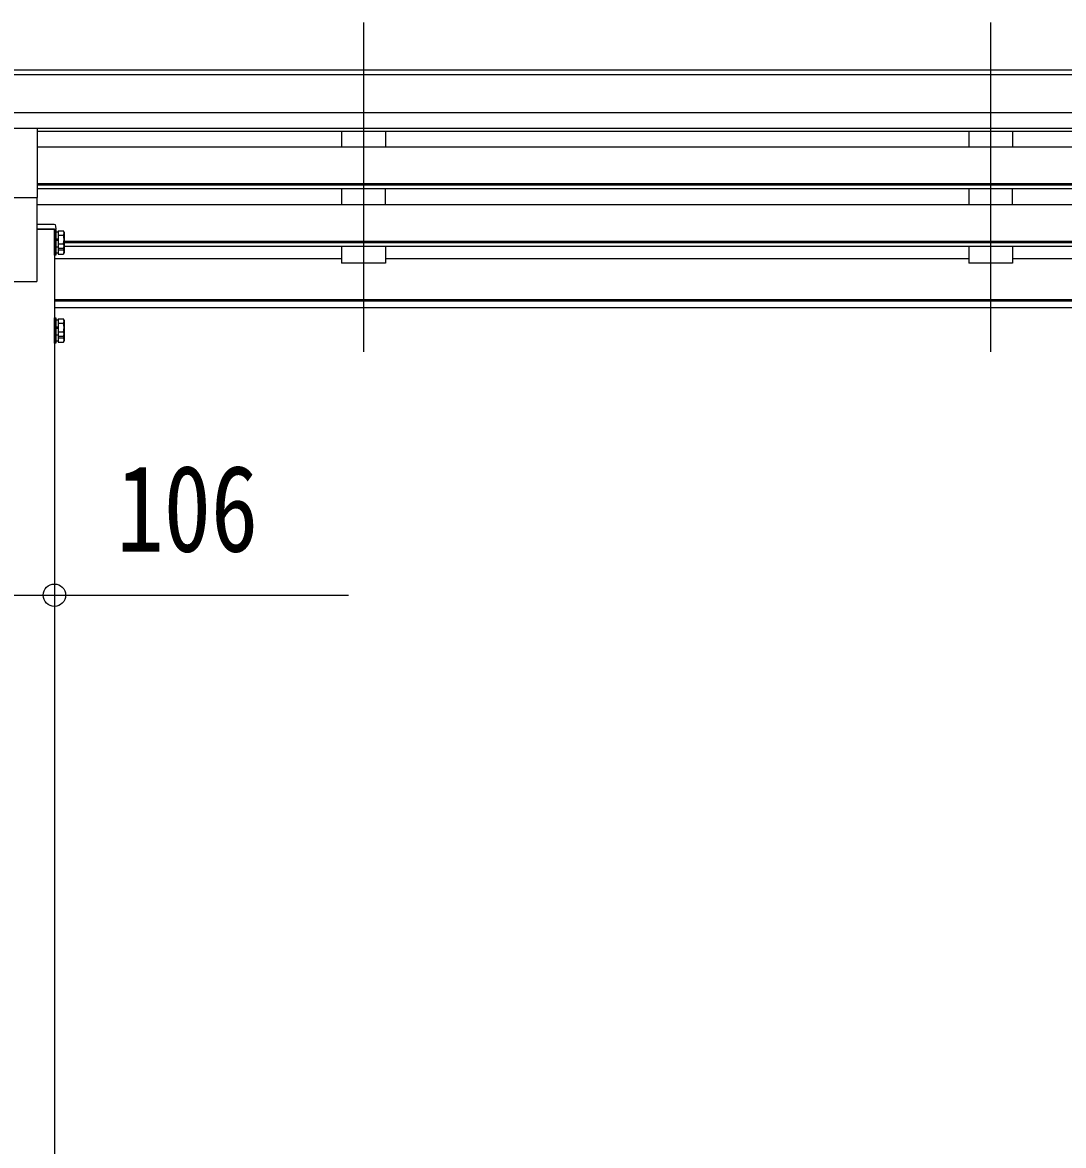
# Model space of a CAD drawing. Units: millimetres, scale not verified. Extents: x -12615 to 12615, y -8910 to 8910.
# Drawn here: x -1340 to -152, y -3202 to -1919 of the extents above; entities that cross this region are included whole.
import ezdxf
from ezdxf.enums import TextEntityAlignment as Align

# ---------------------------------------------------------------- set-up
doc = ezdxf.new("R2010")
doc.units = ezdxf.units.MM
doc.header["$LTSCALE"] = 40
for name, color, linetype in [('0-4_YKK_12', 2, 'Continuous'), ('0-5_YKK_13', 4, 'Continuous'), ('0-6_YKK_A1', 4, 'Continuous'), ('0-7_YKK_D', 6, 'Continuous')]:
    doc.layers.add(name, color=color, linetype=linetype)
doc.styles.add('ＭＳ ゴシック', font='')
doc.styles.get('ＭＳ ゴシック').set_extended_font_data('MS Gothic')

msp = doc.modelspace()

# ---------------------------------------------------------------- linework, layer by layer
at = {"layer": '0-4_YKK_12'}
for p, q in [((-950.94, -1919.34), (-950.94, -2295.34)), ((-234.94, -1919.34), (-234.94, -2295.34))]:
    msp.add_line(p, q, dxfattribs=at)
at = {"layer": '0-5_YKK_13'}
for p, q in [((-1323.44, -2119.19), (-1323.44, -2040.88)), ((-1390.44, -2119.19), (-1323.44, -2119.19)), ((-1323.94, -2149.84), (-1323.94, -2155.34)), ((-1304.16, -2149.84), (-1323.94, -2149.84)), ((-1302.34, -2158.36), (-1299.84, -2158.36)), ((-1302.34, -2158.36), (-1302.34, -2175.86)), ((-1302.34, -2166.36), (-1299.84, -2166.36)), ((-1299.84, -2157.29), (-1293.6, -2157.29)), ((-1299.84, -2157.29), (-1299.84, -2176.92)), ((-1299.84, -2162.2), (-1293.6, -2162.2)), ((-1292.84, -2158.61), (-1293.6, -2157.29)), ((-1292.84, -2158.61), (-1292.84, -2175.61)), ((-1303.94, -2184.9), (-1303.94, -2178.11)), ((-1302.34, -2167.86), (-1299.84, -2167.86)), ((-1299.84, -2175.86), (-1302.34, -2175.86)), ((-1302.34, -2175.86), (-1302.34, -2182.65)), ((-1299.84, -2172.02), (-1293.6, -2172.02)), ((-1299.84, -2175.86), (-1299.84, -2183.72)), ((-1299.84, -2176.92), (-1293.6, -2176.92)), ((-1299.84, -2178.81), (-1293.6, -2178.81)), ((-1292.84, -2175.61), (-1293.6, -2176.92)), ((-1292.84, -2175.61), (-1292.84, -2182.4)), ((-1299.84, -2182.65), (-1302.34, -2182.65)), ((-1299.84, -2183.72), (-1293.6, -2183.72)), ((-1292.84, -2182.4), (-1293.6, -2183.72)), ((-1302.34, -2258.91), (-1299.84, -2258.91)), ((-1302.34, -2258.91), (-1302.34, -2276.41)), ((-1302.34, -2266.91), (-1299.84, -2266.91)), ((-1302.34, -2268.41), (-1299.84, -2268.41)), ((-1299.84, -2257.84), (-1293.6, -2257.84)), ((-1299.84, -2257.84), (-1299.84, -2277.47)), ((-1299.84, -2262.75), (-1293.6, -2262.75)), ((-1292.84, -2259.16), (-1293.6, -2257.84)), ((-1292.84, -2259.16), (-1292.84, -2276.16)), ((-1303.94, -2285.45), (-1303.94, -2278.66)), ((-1299.84, -2276.41), (-1302.34, -2276.41)), ((-1302.34, -2276.41), (-1302.34, -2283.2)), ((-1299.84, -2272.57), (-1293.6, -2272.57)), ((-1299.84, -2276.41), (-1299.84, -2284.27)), ((-1299.84, -2277.47), (-1293.6, -2277.47)), ((-1299.84, -2279.36), (-1293.6, -2279.36)), ((-1292.84, -2276.16), (-1293.6, -2277.47)), ((-1292.84, -2276.16), (-1292.84, -2282.95)), ((-1299.84, -2283.2), (-1302.34, -2283.2)), ((-1299.84, -2284.27), (-1293.6, -2284.27)), ((-1292.84, -2282.95), (-1293.6, -2284.27))]:
    msp.add_line(p, q, dxfattribs=at)
for points in [[(-1323.94, -2155.34), (-1301.94, -2155.34), (-1302.16, -2151.72)], [(-1302.34, -2178.11), (-1302.34, -2184.9), (-1303.94, -2184.9)], [(-1302.34, -2278.66), (-1302.34, -2285.45), (-1303.94, -2285.45)]]:
    msp.add_lwpolyline(points, dxfattribs=at)
for points in [[(-1303.94, -2178.11), (-1303.94, -2156.11), (-1302.34, -2156.11), (-1302.34, -2178.11)], [(-1303.94, -2278.66), (-1303.94, -2256.66), (-1302.34, -2256.66), (-1302.34, -2278.66)]]:
    msp.add_lwpolyline(points, close=True, dxfattribs=at)
for centre, radius, start, end in [((-1304.16, -2151.84), 2, 3.5, 90), ((-1297.19, -2159.75), 4.34, 325.61575, 34.38425), ((-1309.08, -2167.11), 16.24, 342.41205, 17.58795), ((-1297.19, -2174.47), 4.34, 325.61575, 34.38425), ((-1309.08, -2173.9), 16.24, 342.41205, 353.28692), ((-1297.19, -2181.26), 4.34, 325.61575, 34.38425), ((-1297.19, -2260.3), 4.34, 325.61575, 34.38425), ((-1309.08, -2267.66), 16.24, 342.41205, 17.58795), ((-1297.19, -2275.02), 4.34, 325.61575, 34.38425), ((-1309.08, -2274.45), 16.24, 342.41205, 353.28692), ((-1297.19, -2281.81), 4.34, 325.61575, 34.38425)]:
    msp.add_arc(centre, radius, start, end, dxfattribs=at)
at = {"layer": '0-6_YKK_A1'}
for p, q in [((1190.56, -1973.93), (-1660.44, -1973.93)), ((1190.56, -1979.14), (-1660.44, -1979.14)), ((1190.56, -2022.67), (-1660.44, -2022.67)), ((1190.56, -2040.53), (-1660.44, -2040.53)), ((853.56, -2043.77), (-1323.44, -2043.77)), ((-975.94, -2043.77), (-975.94, -2061.65)), ((-925.94, -2043.77), (-925.94, -2061.65)), ((-259.94, -2043.77), (-259.94, -2061.65)), ((-209.94, -2043.77), (-209.94, -2061.65)), ((853.56, -2061.65), (-1323.44, -2061.65)), ((853.56, -2103.53), (-1323.44, -2103.53)), ((853.56, -2105.02), (-1323.44, -2105.02)), ((853.56, -2109.34), (-1323.44, -2109.34)), ((-975.94, -2109.34), (-975.94, -2127.56)), ((-925.94, -2127.56), (-925.94, -2109.34)), ((-259.94, -2109.34), (-259.94, -2127.56)), ((-209.94, -2127.56), (-209.94, -2109.34)), ((-1323.94, -2119.19), (-1323.94, -2215)), ((854.06, -2127.56), (-1323.44, -2127.56)), ((-1303.94, -2155.34), (-1323.94, -2155.34)), ((-1303.94, -2155.34), (-1303.94, -4715)), ((822.96, -2169.44), (-1292.84, -2169.44)), ((822.96, -2170.94), (-1292.84, -2170.94)), ((822.96, -2175.26), (-1292.84, -2175.26)), ((-975.94, -2175.26), (-975.94, -2194.18)), ((-925.94, -2175.26), (-925.94, -2194.18)), ((-259.94, -2175.26), (-259.94, -2194.18)), ((-209.94, -2175.26), (-209.94, -2194.18)), ((-975.94, -2189.17), (-1303.94, -2189.17)), ((-259.94, -2189.17), (-925.94, -2189.17)), ((456.06, -2189.17), (-209.94, -2189.17)), ((-925.94, -2194.18), (-975.94, -2194.18)), ((-209.94, -2194.18), (-259.94, -2194.18)), ((-1389.94, -2215), (-1323.94, -2215)), ((834.06, -2236.18), (-1303.94, -2236.18)), ((834.06, -2237.58), (-1303.94, -2237.58)), ((834.06, -2245.27), (-1303.94, -2245.27))]:
    msp.add_line(p, q, dxfattribs=at)
at = {"layer": '0-7_YKK_D'}
msp.add_lwpolyline([(-1409.94, -2573.18), (-1303.94, -2573.18), (-968.14, -2573.18)], dxfattribs=at)
msp.add_circle((-1303.94, -2573.18), 12.75, dxfattribs=at)

# ---------------------------------------------------------------- texts
at = {"layer": '0-7_YKK_D', "style": 'ＭＳ ゴシック', "width": 0.8}
msp.add_text('106', height=98.97, dxfattribs=at).set_placement((-1232.94, -2553.18), align=Align.BOTTOM_LEFT)

doc.saveas('drawing.dxf')
